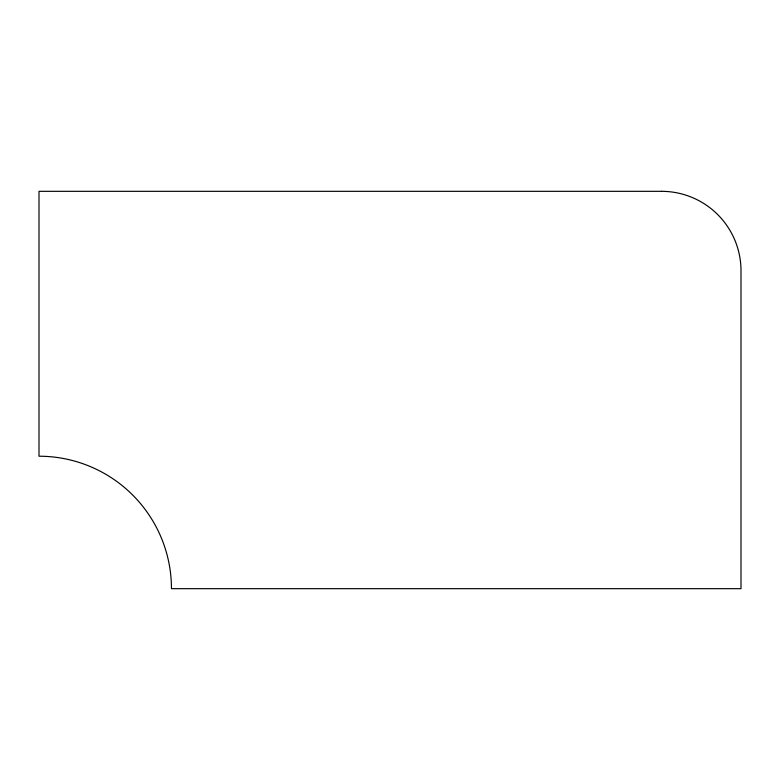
<?xml version="1.0" encoding="UTF-8"?>
<svg xmlns="http://www.w3.org/2000/svg" width="780" height="780" viewBox="0 0 780 780"><rect width="100%" height="100%" fill="white"/><g stroke="black" fill="none" stroke-linecap="round" stroke-linejoin="round"><path stroke-width="1.17" d="M661.528 191.324L39 191.324L39 456.222A132.454 132.454 0 0 1 171.454 588.676L741 588.676L741 270.796A79.472 79.472 0 0 0 661.528 191.324"/></g></svg>
